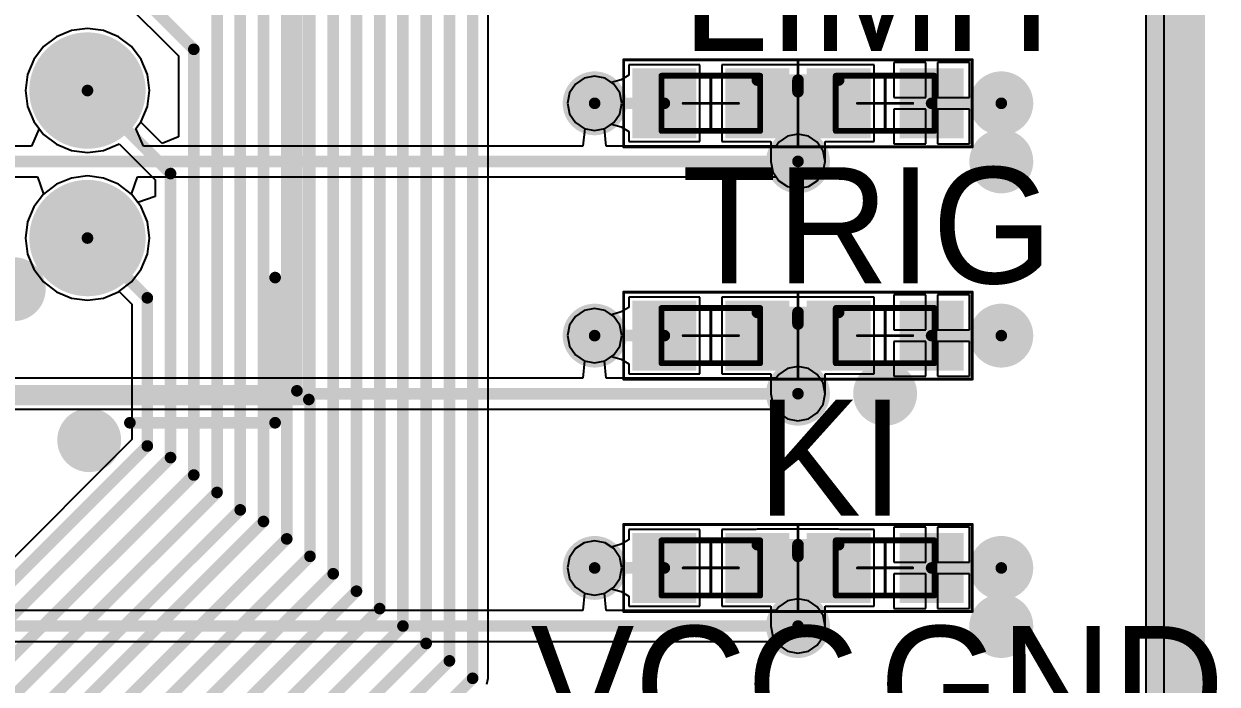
# Model space of a CAD drawing. Header units: millimetres. Extents: x 372 to 687, y 380 to 482.
# Drawn here: x 661.17 to 681.72, y 403 to 414.37 of the extents above; entities that cross this region are included whole.
import ezdxf

# ---------------------------------------------------------------- set-up
doc = ezdxf.new("R2010")
doc.units = ezdxf.units.MM
for name, color, linetype in [('BottomLayer', 5, 'Continuous'), ('BottomOverlay', 54, 'Continuous'), ('BottomSolder', 6, 'Continuous'), ('InternalPlane1', 76, 'Continuous'), ('InternalPlane2', 16, 'Continuous'), ('Mechanical1', 6, 'Continuous'), ('Mechanical13', 56, 'Continuous'), ('Mechanical15', 56, 'Continuous'), ('MultiLayer', 9, 'Continuous'), ('PadHoleLayer', 156, 'Continuous'), ('TopLayer', 1, 'Continuous'), ('TopOverlay', 2, 'Continuous'), ('TopPaste', 8, 'Continuous'), ('TopSolder', 216, 'Continuous'), ('ViaHoleLayer', 16, 'Continuous')]:
    doc.layers.add(name, color=color, linetype=linetype)

# ---------------------------------------------------------------- blocks, each defined once
blk = doc.blocks.new('RESC0603_1608__N_356')
at = {"layer": 'Mechanical13', "const_width": 0.1}
for points in [[(0.85, 0.475), (-0.85, 0.475)], [(-0.85, 0.475), (-0.85, -0.475)], [(0.85, 0.475), (0.85, -0.475)], [(0.85, -0.475), (-0.85, -0.475)]]:
    blk.add_lwpolyline(points, dxfattribs=at)
at = {"layer": 'Mechanical13', "const_width": 0.05}
for points in [[(-0.875, 0.475, 1), (-0.825, 0.475, 1)], [(-0.875, 0.475, 1), (-0.825, 0.475, 1)], [(0.825, 0.475, 1), (0.875, 0.475, 1)], [(0.825, 0.475, 1), (0.875, 0.475, 1)], [(-0.875, -0.475, 1), (-0.825, -0.475, 1)], [(-0.875, -0.475, 1), (-0.825, -0.475, 1)], [(0.825, -0.475, 1), (0.875, -0.475, 1)], [(0.825, -0.475, 1), (0.875, -0.475, 1)]]:
    blk.add_lwpolyline(points, format="xyb", close=True, dxfattribs=at)
at = {"layer": 'Mechanical15', "const_width": 0.05}
for points in [[(1.5, 0.75), (-1.5, 0.75)], [(-1.5, 0.75), (-1.5, -0.75)], [(1.5, 0.75), (1.5, -0.75)], [(0, 0.475), (0, -0.475)], [(0.475, 0), (-0.475, 0)], [(1.5, -0.75), (-1.5, -0.75)]]:
    blk.add_lwpolyline(points, dxfattribs=at)
at = {"layer": 'Mechanical15', "const_width": 0.025}
for points in [[(-1.512, 0.75, 1), (-1.488, 0.75, 1)], [(-1.512, 0.75, 1), (-1.488, 0.75, 1)], [(1.488, 0.75, 1), (1.513, 0.75, 1)], [(1.488, 0.75, 1), (1.513, 0.75, 1)], [(-0.012, 0.475, 1), (0.013, 0.475, 1)], [(-0.487, 0, 1), (-0.462, 0, 1)], [(0.463, 0, 1), (0.488, 0, 1)], [(-0.012, -0.475, 1), (0.013, -0.475, 1)], [(-1.512, -0.75, 1), (-1.488, -0.75, 1)], [(-1.512, -0.75, 1), (-1.488, -0.75, 1)], [(1.488, -0.75, 1), (1.513, -0.75, 1)], [(1.488, -0.75, 1), (1.513, -0.75, 1)]]:
    blk.add_lwpolyline(points, format="xyb", close=True, dxfattribs=at)
at = {"layer": 'TopLayer'}
for points in [[(-0.35, -0.5), (-0.35, 0.5), (-1.25, -0.5), (-1.25, 0.5)], [(1.25, -0.5), (1.25, 0.5), (0.35, -0.5), (0.35, 0.5)]]:
    blk.add_solid(points, dxfattribs=at)
at = {"layer": 'TopPaste'}
for points in [[(-0.35, -0.5), (-0.35, 0.5), (-1.25, -0.5), (-1.25, 0.5)], [(1.25, -0.5), (1.25, 0.5), (0.35, -0.5), (0.35, 0.5)]]:
    blk.add_solid(points, dxfattribs=at)
at = {"layer": 'TopSolder'}
for points in [[(-0.248, -0.602), (-0.248, 0.602), (-1.352, -0.602), (-1.352, 0.602)], [(1.352, -0.602), (1.352, 0.602), (0.248, -0.602), (0.248, 0.602)]]:
    blk.add_solid(points, dxfattribs=at)
blk = doc.blocks.new('RESC0603_1608__N_357')
at = {"layer": 'Mechanical13', "const_width": 0.1}
for points in [[(0.85, 0.475), (-0.85, 0.475)], [(-0.85, 0.475), (-0.85, -0.475)], [(0.85, 0.475), (0.85, -0.475)], [(0.85, -0.475), (-0.85, -0.475)]]:
    blk.add_lwpolyline(points, dxfattribs=at)
at = {"layer": 'Mechanical13', "const_width": 0.05}
for points in [[(-0.875, 0.475, 1), (-0.825, 0.475, 1)], [(-0.875, 0.475, 1), (-0.825, 0.475, 1)], [(0.825, 0.475, 1), (0.875, 0.475, 1)], [(0.825, 0.475, 1), (0.875, 0.475, 1)], [(-0.875, -0.475, 1), (-0.825, -0.475, 1)], [(-0.875, -0.475, 1), (-0.825, -0.475, 1)], [(0.825, -0.475, 1), (0.875, -0.475, 1)], [(0.825, -0.475, 1), (0.875, -0.475, 1)]]:
    blk.add_lwpolyline(points, format="xyb", close=True, dxfattribs=at)
at = {"layer": 'Mechanical15', "const_width": 0.05}
for points in [[(1.5, 0.75), (-1.5, 0.75)], [(-1.5, 0.75), (-1.5, -0.75)], [(1.5, 0.75), (1.5, -0.75)], [(0, 0.475), (0, -0.475)], [(0.475, 0), (-0.475, 0)], [(1.5, -0.75), (-1.5, -0.75)]]:
    blk.add_lwpolyline(points, dxfattribs=at)
at = {"layer": 'Mechanical15', "const_width": 0.025}
for points in [[(-1.512, 0.75, 1), (-1.488, 0.75, 1)], [(-1.512, 0.75, 1), (-1.488, 0.75, 1)], [(1.488, 0.75, 1), (1.513, 0.75, 1)], [(1.488, 0.75, 1), (1.513, 0.75, 1)], [(-0.012, 0.475, 1), (0.013, 0.475, 1)], [(-0.487, 0, 1), (-0.462, 0, 1)], [(0.463, 0, 1), (0.488, 0, 1)], [(-0.012, -0.475, 1), (0.013, -0.475, 1)], [(-1.512, -0.75, 1), (-1.488, -0.75, 1)], [(-1.512, -0.75, 1), (-1.488, -0.75, 1)], [(1.488, -0.75, 1), (1.513, -0.75, 1)], [(1.488, -0.75, 1), (1.513, -0.75, 1)]]:
    blk.add_lwpolyline(points, format="xyb", close=True, dxfattribs=at)
at = {"layer": 'TopLayer'}
for points in [[(-0.35, -0.5), (-0.35, 0.5), (-1.25, -0.5), (-1.25, 0.5)], [(1.25, -0.5), (1.25, 0.5), (0.35, -0.5), (0.35, 0.5)]]:
    blk.add_solid(points, dxfattribs=at)
at = {"layer": 'TopPaste'}
for points in [[(-0.35, -0.5), (-0.35, 0.5), (-1.25, -0.5), (-1.25, 0.5)], [(1.25, -0.5), (1.25, 0.5), (0.35, -0.5), (0.35, 0.5)]]:
    blk.add_solid(points, dxfattribs=at)
at = {"layer": 'TopSolder'}
for points in [[(-0.248, -0.602), (-0.248, 0.602), (-1.352, -0.602), (-1.352, 0.602)], [(1.352, -0.602), (1.352, 0.602), (0.248, -0.602), (0.248, 0.602)]]:
    blk.add_solid(points, dxfattribs=at)
blk = doc.blocks.new('RESC0603_1608__N_361')
at = {"layer": 'Mechanical13', "const_width": 0.1}
for points in [[(0.85, 0.475), (-0.85, 0.475)], [(-0.85, 0.475), (-0.85, -0.475)], [(0.85, 0.475), (0.85, -0.475)], [(0.85, -0.475), (-0.85, -0.475)]]:
    blk.add_lwpolyline(points, dxfattribs=at)
at = {"layer": 'Mechanical13', "const_width": 0.05}
for points in [[(-0.875, 0.475, 1), (-0.825, 0.475, 1)], [(-0.875, 0.475, 1), (-0.825, 0.475, 1)], [(0.825, 0.475, 1), (0.875, 0.475, 1)], [(0.825, 0.475, 1), (0.875, 0.475, 1)], [(-0.875, -0.475, 1), (-0.825, -0.475, 1)], [(-0.875, -0.475, 1), (-0.825, -0.475, 1)], [(0.825, -0.475, 1), (0.875, -0.475, 1)], [(0.825, -0.475, 1), (0.875, -0.475, 1)]]:
    blk.add_lwpolyline(points, format="xyb", close=True, dxfattribs=at)
at = {"layer": 'Mechanical15', "const_width": 0.05}
for points in [[(1.5, 0.75), (-1.5, 0.75)], [(-1.5, 0.75), (-1.5, -0.75)], [(1.5, 0.75), (1.5, -0.75)], [(0, 0.475), (0, -0.475)], [(0.475, 0), (-0.475, 0)], [(1.5, -0.75), (-1.5, -0.75)]]:
    blk.add_lwpolyline(points, dxfattribs=at)
at = {"layer": 'Mechanical15', "const_width": 0.025}
for points in [[(-1.512, 0.75, 1), (-1.488, 0.75, 1)], [(-1.512, 0.75, 1), (-1.488, 0.75, 1)], [(1.488, 0.75, 1), (1.513, 0.75, 1)], [(1.488, 0.75, 1), (1.513, 0.75, 1)], [(-0.012, 0.475, 1), (0.013, 0.475, 1)], [(-0.487, 0, 1), (-0.462, 0, 1)], [(0.463, 0, 1), (0.488, 0, 1)], [(-0.012, -0.475, 1), (0.013, -0.475, 1)], [(-1.512, -0.75, 1), (-1.488, -0.75, 1)], [(-1.512, -0.75, 1), (-1.488, -0.75, 1)], [(1.488, -0.75, 1), (1.513, -0.75, 1)], [(1.488, -0.75, 1), (1.513, -0.75, 1)]]:
    blk.add_lwpolyline(points, format="xyb", close=True, dxfattribs=at)
at = {"layer": 'TopLayer'}
for points in [[(-0.35, -0.5), (-0.35, 0.5), (-1.25, -0.5), (-1.25, 0.5)], [(1.25, -0.5), (1.25, 0.5), (0.35, -0.5), (0.35, 0.5)]]:
    blk.add_solid(points, dxfattribs=at)
at = {"layer": 'TopPaste'}
for points in [[(-0.35, -0.5), (-0.35, 0.5), (-1.25, -0.5), (-1.25, 0.5)], [(1.25, -0.5), (1.25, 0.5), (0.35, -0.5), (0.35, 0.5)]]:
    blk.add_solid(points, dxfattribs=at)
at = {"layer": 'TopSolder'}
for points in [[(-0.248, -0.602), (-0.248, 0.602), (-1.352, -0.602), (-1.352, 0.602)], [(1.352, -0.602), (1.352, 0.602), (0.248, -0.602), (0.248, 0.602)]]:
    blk.add_solid(points, dxfattribs=at)
blk = doc.blocks.new('RESC0603_1608__N_362')
at = {"layer": 'Mechanical13', "const_width": 0.1}
for points in [[(0.85, 0.475), (-0.85, 0.475)], [(-0.85, 0.475), (-0.85, -0.475)], [(0.85, 0.475), (0.85, -0.475)], [(0.85, -0.475), (-0.85, -0.475)]]:
    blk.add_lwpolyline(points, dxfattribs=at)
at = {"layer": 'Mechanical13', "const_width": 0.05}
for points in [[(-0.875, 0.475, 1), (-0.825, 0.475, 1)], [(-0.875, 0.475, 1), (-0.825, 0.475, 1)], [(0.825, 0.475, 1), (0.875, 0.475, 1)], [(0.825, 0.475, 1), (0.875, 0.475, 1)], [(-0.875, -0.475, 1), (-0.825, -0.475, 1)], [(-0.875, -0.475, 1), (-0.825, -0.475, 1)], [(0.825, -0.475, 1), (0.875, -0.475, 1)], [(0.825, -0.475, 1), (0.875, -0.475, 1)]]:
    blk.add_lwpolyline(points, format="xyb", close=True, dxfattribs=at)
at = {"layer": 'Mechanical15', "const_width": 0.05}
for points in [[(1.5, 0.75), (-1.5, 0.75)], [(-1.5, 0.75), (-1.5, -0.75)], [(1.5, 0.75), (1.5, -0.75)], [(0, 0.475), (0, -0.475)], [(0.475, 0), (-0.475, 0)], [(1.5, -0.75), (-1.5, -0.75)]]:
    blk.add_lwpolyline(points, dxfattribs=at)
at = {"layer": 'Mechanical15', "const_width": 0.025}
for points in [[(-1.512, 0.75, 1), (-1.488, 0.75, 1)], [(-1.512, 0.75, 1), (-1.488, 0.75, 1)], [(1.488, 0.75, 1), (1.513, 0.75, 1)], [(1.488, 0.75, 1), (1.513, 0.75, 1)], [(-0.012, 0.475, 1), (0.013, 0.475, 1)], [(-0.487, 0, 1), (-0.462, 0, 1)], [(0.463, 0, 1), (0.488, 0, 1)], [(-0.012, -0.475, 1), (0.013, -0.475, 1)], [(-1.512, -0.75, 1), (-1.488, -0.75, 1)], [(-1.512, -0.75, 1), (-1.488, -0.75, 1)], [(1.488, -0.75, 1), (1.513, -0.75, 1)], [(1.488, -0.75, 1), (1.513, -0.75, 1)]]:
    blk.add_lwpolyline(points, format="xyb", close=True, dxfattribs=at)
at = {"layer": 'TopLayer'}
for points in [[(-0.35, -0.5), (-0.35, 0.5), (-1.25, -0.5), (-1.25, 0.5)], [(1.25, -0.5), (1.25, 0.5), (0.35, -0.5), (0.35, 0.5)]]:
    blk.add_solid(points, dxfattribs=at)
at = {"layer": 'TopPaste'}
for points in [[(-0.35, -0.5), (-0.35, 0.5), (-1.25, -0.5), (-1.25, 0.5)], [(1.25, -0.5), (1.25, 0.5), (0.35, -0.5), (0.35, 0.5)]]:
    blk.add_solid(points, dxfattribs=at)
at = {"layer": 'TopSolder'}
for points in [[(-0.248, -0.602), (-0.248, 0.602), (-1.352, -0.602), (-1.352, 0.602)], [(1.352, -0.602), (1.352, 0.602), (0.248, -0.602), (0.248, 0.602)]]:
    blk.add_solid(points, dxfattribs=at)
blk = doc.blocks.new('RESC0603_1608__N_366')
at = {"layer": 'Mechanical13', "const_width": 0.1}
for points in [[(0.85, 0.475), (-0.85, 0.475)], [(-0.85, 0.475), (-0.85, -0.475)], [(0.85, 0.475), (0.85, -0.475)], [(0.85, -0.475), (-0.85, -0.475)]]:
    blk.add_lwpolyline(points, dxfattribs=at)
at = {"layer": 'Mechanical13', "const_width": 0.05}
for points in [[(-0.875, 0.475, 1), (-0.825, 0.475, 1)], [(-0.875, 0.475, 1), (-0.825, 0.475, 1)], [(0.825, 0.475, 1), (0.875, 0.475, 1)], [(0.825, 0.475, 1), (0.875, 0.475, 1)], [(-0.875, -0.475, 1), (-0.825, -0.475, 1)], [(-0.875, -0.475, 1), (-0.825, -0.475, 1)], [(0.825, -0.475, 1), (0.875, -0.475, 1)], [(0.825, -0.475, 1), (0.875, -0.475, 1)]]:
    blk.add_lwpolyline(points, format="xyb", close=True, dxfattribs=at)
at = {"layer": 'Mechanical15', "const_width": 0.05}
for points in [[(1.5, 0.75), (-1.5, 0.75)], [(-1.5, 0.75), (-1.5, -0.75)], [(1.5, 0.75), (1.5, -0.75)], [(0, 0.475), (0, -0.475)], [(0.475, 0), (-0.475, 0)], [(1.5, -0.75), (-1.5, -0.75)]]:
    blk.add_lwpolyline(points, dxfattribs=at)
at = {"layer": 'Mechanical15', "const_width": 0.025}
for points in [[(-1.512, 0.75, 1), (-1.488, 0.75, 1)], [(-1.512, 0.75, 1), (-1.488, 0.75, 1)], [(1.488, 0.75, 1), (1.513, 0.75, 1)], [(1.488, 0.75, 1), (1.513, 0.75, 1)], [(-0.012, 0.475, 1), (0.013, 0.475, 1)], [(-0.487, 0, 1), (-0.462, 0, 1)], [(0.463, 0, 1), (0.488, 0, 1)], [(-0.012, -0.475, 1), (0.013, -0.475, 1)], [(-1.512, -0.75, 1), (-1.488, -0.75, 1)], [(-1.512, -0.75, 1), (-1.488, -0.75, 1)], [(1.488, -0.75, 1), (1.513, -0.75, 1)], [(1.488, -0.75, 1), (1.513, -0.75, 1)]]:
    blk.add_lwpolyline(points, format="xyb", close=True, dxfattribs=at)
at = {"layer": 'TopLayer'}
for points in [[(-0.35, -0.5), (-0.35, 0.5), (-1.25, -0.5), (-1.25, 0.5)], [(1.25, -0.5), (1.25, 0.5), (0.35, -0.5), (0.35, 0.5)]]:
    blk.add_solid(points, dxfattribs=at)
at = {"layer": 'TopPaste'}
for points in [[(-0.35, -0.5), (-0.35, 0.5), (-1.25, -0.5), (-1.25, 0.5)], [(1.25, -0.5), (1.25, 0.5), (0.35, -0.5), (0.35, 0.5)]]:
    blk.add_solid(points, dxfattribs=at)
at = {"layer": 'TopSolder'}
for points in [[(-0.248, -0.602), (-0.248, 0.602), (-1.352, -0.602), (-1.352, 0.602)], [(1.352, -0.602), (1.352, 0.602), (0.248, -0.602), (0.248, 0.602)]]:
    blk.add_solid(points, dxfattribs=at)
blk = doc.blocks.new('RESC0603_1608__N_367')
at = {"layer": 'Mechanical13', "const_width": 0.1}
for points in [[(0.85, 0.475), (-0.85, 0.475)], [(-0.85, 0.475), (-0.85, -0.475)], [(0.85, 0.475), (0.85, -0.475)], [(0.85, -0.475), (-0.85, -0.475)]]:
    blk.add_lwpolyline(points, dxfattribs=at)
at = {"layer": 'Mechanical13', "const_width": 0.05}
for points in [[(-0.875, 0.475, 1), (-0.825, 0.475, 1)], [(-0.875, 0.475, 1), (-0.825, 0.475, 1)], [(0.825, 0.475, 1), (0.875, 0.475, 1)], [(0.825, 0.475, 1), (0.875, 0.475, 1)], [(-0.875, -0.475, 1), (-0.825, -0.475, 1)], [(-0.875, -0.475, 1), (-0.825, -0.475, 1)], [(0.825, -0.475, 1), (0.875, -0.475, 1)], [(0.825, -0.475, 1), (0.875, -0.475, 1)]]:
    blk.add_lwpolyline(points, format="xyb", close=True, dxfattribs=at)
at = {"layer": 'Mechanical15', "const_width": 0.05}
for points in [[(1.5, 0.75), (-1.5, 0.75)], [(-1.5, 0.75), (-1.5, -0.75)], [(1.5, 0.75), (1.5, -0.75)], [(0, 0.475), (0, -0.475)], [(0.475, 0), (-0.475, 0)], [(1.5, -0.75), (-1.5, -0.75)]]:
    blk.add_lwpolyline(points, dxfattribs=at)
at = {"layer": 'Mechanical15', "const_width": 0.025}
for points in [[(-1.512, 0.75, 1), (-1.488, 0.75, 1)], [(-1.512, 0.75, 1), (-1.488, 0.75, 1)], [(1.488, 0.75, 1), (1.513, 0.75, 1)], [(1.488, 0.75, 1), (1.513, 0.75, 1)], [(-0.012, 0.475, 1), (0.013, 0.475, 1)], [(-0.487, 0, 1), (-0.462, 0, 1)], [(0.463, 0, 1), (0.488, 0, 1)], [(-0.012, -0.475, 1), (0.013, -0.475, 1)], [(-1.512, -0.75, 1), (-1.488, -0.75, 1)], [(-1.512, -0.75, 1), (-1.488, -0.75, 1)], [(1.488, -0.75, 1), (1.513, -0.75, 1)], [(1.488, -0.75, 1), (1.513, -0.75, 1)]]:
    blk.add_lwpolyline(points, format="xyb", close=True, dxfattribs=at)
at = {"layer": 'TopLayer'}
for points in [[(-0.35, -0.5), (-0.35, 0.5), (-1.25, -0.5), (-1.25, 0.5)], [(1.25, -0.5), (1.25, 0.5), (0.35, -0.5), (0.35, 0.5)]]:
    blk.add_solid(points, dxfattribs=at)
at = {"layer": 'TopPaste'}
for points in [[(-0.35, -0.5), (-0.35, 0.5), (-1.25, -0.5), (-1.25, 0.5)], [(1.25, -0.5), (1.25, 0.5), (0.35, -0.5), (0.35, 0.5)]]:
    blk.add_solid(points, dxfattribs=at)
at = {"layer": 'TopSolder'}
for points in [[(-0.248, -0.602), (-0.248, 0.602), (-1.352, -0.602), (-1.352, 0.602)], [(1.352, -0.602), (1.352, 0.602), (0.248, -0.602), (0.248, 0.602)]]:
    blk.add_solid(points, dxfattribs=at)
blk = doc.blocks.new('HDRV34W64P254_2X17_5070X900X900B_446')
at = {"layer": 'BottomLayer', "const_width": 0.9}
for points in [[(0.82, -17.78, 1), (1.72, -17.78, 1)], [(0.82, -20.32, 1), (1.72, -20.32, 1)]]:
    blk.add_lwpolyline(points, format="xyb", close=True, dxfattribs=at)
at = {"layer": 'BottomOverlay', "const_width": 0.2}
for points in [[(4.5, -23.5), (4.5, -21)], [(2, -23.5), (4.5, -23.5)]]:
    blk.add_lwpolyline(points, dxfattribs=at)
at = {"layer": 'BottomOverlay', "const_width": 0.1}
for points in [[(4.45, -21, 1), (4.55, -21, 1)], [(1.95, -23.5, 1), (2.05, -23.5, 1)], [(4.45, -23.5, 1), (4.55, -23.5, 1)], [(4.45, -23.5, 1), (4.55, -23.5, 1)]]:
    blk.add_lwpolyline(points, format="xyb", close=True, dxfattribs=at)
at = {"layer": 'BottomSolder', "const_width": 1.002}
for points in [[(0.769, -17.78, 1), (1.771, -17.78, 1)], [(0.769, -20.32, 1), (1.771, -20.32, 1)]]:
    blk.add_lwpolyline(points, format="xyb", close=True, dxfattribs=at)
at = {"layer": 'InternalPlane1', "const_width": 0.85}
for points in [[(0.845, -17.78, 1), (1.695, -17.78, 1)], [(0.845, -20.32, 1), (1.695, -20.32, 1)]]:
    blk.add_lwpolyline(points, format="xyb", close=True, dxfattribs=at)
at = {"layer": 'InternalPlane2', "const_width": 0.85}
for points in [[(0.845, -17.78, 1), (1.695, -17.78, 1)], [(0.845, -20.32, 1), (1.695, -20.32, 1)]]:
    blk.add_lwpolyline(points, format="xyb", close=True, dxfattribs=at)
at = {"layer": 'Mechanical13', "const_width": 0.2}
for points in [[(4.875, -22.95), (4.875, 22.95)], [(-4.875, -22.95), (4.875, -22.95)]]:
    blk.add_lwpolyline(points, dxfattribs=at)
at = {"layer": 'Mechanical13', "const_width": 0.1}
blk.add_lwpolyline([(4.825, -22.95, 1), (4.925, -22.95, 1)], format="xyb", close=True, dxfattribs=at)
blk.add_lwpolyline([(4.825, -22.95, 1), (4.925, -22.95, 1)], format="xyb", close=True, dxfattribs=at)
at = {"layer": 'Mechanical15', "const_width": 0.2}
for points in [[(5.08, -23.1), (5.08, 23.1)], [(-5.08, -23.1), (5.08, -23.1)]]:
    blk.add_lwpolyline(points, dxfattribs=at)
at = {"layer": 'Mechanical15', "const_width": 0.1}
blk.add_lwpolyline([(5.03, -23.1, 1), (5.13, -23.1, 1)], format="xyb", close=True, dxfattribs=at)
blk.add_lwpolyline([(5.03, -23.1, 1), (5.13, -23.1, 1)], format="xyb", close=True, dxfattribs=at)
at = {"layer": 'MultiLayer', "const_width": 0.9}
for points in [[(0.82, -17.78, 1), (1.72, -17.78, 1)], [(0.82, -20.32, 1), (1.72, -20.32, 1)]]:
    blk.add_lwpolyline(points, format="xyb", close=True, dxfattribs=at)
at = {"layer": 'PadHoleLayer', "const_width": 0.45}
for points in [[(1.045, -17.78, 1), (1.495, -17.78, 1)], [(1.045, -20.32, 1), (1.495, -20.32, 1)]]:
    blk.add_lwpolyline(points, format="xyb", close=True, dxfattribs=at)
at = {"layer": 'TopLayer', "const_width": 0.9}
for points in [[(0.82, -17.78, 1), (1.72, -17.78, 1)], [(0.82, -20.32, 1), (1.72, -20.32, 1)]]:
    blk.add_lwpolyline(points, format="xyb", close=True, dxfattribs=at)
at = {"layer": 'TopSolder', "const_width": 1.002}
for points in [[(0.769, -17.78, 1), (1.771, -17.78, 1)], [(0.769, -20.32, 1), (1.771, -20.32, 1)]]:
    blk.add_lwpolyline(points, format="xyb", close=True, dxfattribs=at)

msp = doc.modelspace()

# ---------------------------------------------------------------- linework, layer by layer
at = {"layer": 'BottomLayer'}
for p, q in [((680.8, 480.8), (680.8, 381.2)), ((661.735, 414.146), (661.514, 413.976)), ((661.993, 414.253), (661.735, 414.146)), ((662.27, 414.289), (661.993, 414.253)), ((662.547, 414.253), (662.27, 414.289)), ((662.805, 414.146), (662.547, 414.253)), ((663.026, 413.976), (662.805, 414.146)), ((661.514, 413.976), (661.344, 413.755)), ((663.196, 413.755), (663.026, 413.976)), ((661.344, 413.755), (661.237, 413.497)), ((663.303, 413.497), (663.196, 413.755)), ((661.237, 413.497), (661.201, 413.22)), ((663.339, 413.22), (663.303, 413.497)), ((670.668, 413.332), (670.567, 413.179)), ((670.821, 413.433), (670.668, 413.332)), ((671, 413.469), (670.821, 413.433)), ((671.179, 413.433), (671, 413.469)), ((671.332, 413.332), (671.179, 413.433)), ((671.433, 413.179), (671.332, 413.332)), ((661.201, 413.22), (661.237, 412.943)), ((663.303, 412.943), (663.339, 413.22)), ((670.567, 413.179), (670.531, 413)), ((671.469, 413), (671.433, 413.179)), ((661.237, 412.943), (661.344, 412.685)), ((663.196, 412.685), (663.303, 412.943)), ((670.531, 413), (670.567, 412.821)), ((671.433, 412.821), (671.469, 413)), ((661.344, 412.685), (661.436, 412.565)), ((663.104, 412.565), (663.196, 412.685)), ((670.567, 412.821), (670.668, 412.668)), ((670.668, 412.668), (670.821, 412.567)), ((671.179, 412.567), (671.332, 412.668)), ((671.332, 412.668), (671.433, 412.821)), ((661.436, 412.565), (661.304, 412.265)), ((663.236, 412.265), (663.104, 412.565)), ((670.829, 412.565), (670.799, 412.265)), ((670.821, 412.567), (670.829, 412.565)), ((671.171, 412.565), (671.179, 412.567)), ((671.201, 412.265), (671.171, 412.565)), ((674.5, 412.469), (674.321, 412.433)), ((674.679, 412.433), (674.5, 412.469)), ((661.304, 412.265), (660.696, 412.265)), ((670.799, 412.265), (663.236, 412.265)), ((674.124, 412.265), (671.201, 412.265)), ((674.168, 412.332), (674.124, 412.265)), ((674.321, 412.433), (674.168, 412.332)), ((674.832, 412.332), (674.679, 412.433)), ((674.933, 412.179), (674.832, 412.332)), ((674.969, 412), (674.933, 412.179)), ((674.933, 411.821), (674.969, 412)), ((660.589, 411.735), (661.411, 411.735)), ((661.411, 411.735), (661.514, 411.436)), ((663.026, 411.436), (663.129, 411.735)), ((663.129, 411.735), (674.124, 411.735)), ((674.124, 411.735), (674.168, 411.668)), ((674.168, 411.668), (674.321, 411.567)), ((674.679, 411.567), (674.832, 411.668)), ((674.832, 411.668), (674.933, 411.821)), ((661.514, 411.436), (661.344, 411.215)), ((663.196, 411.215), (663.026, 411.436)), ((674.321, 411.567), (674.5, 411.531)), ((674.5, 411.531), (674.679, 411.567)), ((661.344, 411.215), (661.237, 410.957)), ((663.303, 410.957), (663.196, 411.215)), ((661.237, 410.957), (661.201, 410.68)), ((663.339, 410.68), (663.303, 410.957)), ((661.201, 410.68), (661.237, 410.403)), ((663.303, 410.403), (663.339, 410.68)), ((661.237, 410.403), (661.344, 410.145)), ((663.196, 410.145), (663.303, 410.403)), ((661.344, 410.145), (661.514, 409.924)), ((663.026, 409.924), (663.196, 410.145)), ((661.514, 409.924), (661.735, 409.754)), ((662.805, 409.754), (663.026, 409.924)), ((661.735, 409.754), (661.993, 409.647)), ((661.993, 409.647), (662.27, 409.611)), ((662.27, 409.611), (662.547, 409.647)), ((662.547, 409.647), (662.805, 409.754)), ((670.821, 409.433), (670.668, 409.332)), ((671, 409.469), (670.821, 409.433)), ((671.179, 409.433), (671, 409.469)), ((671.332, 409.332), (671.179, 409.433)), ((670.567, 409.179), (670.531, 409)), ((670.668, 409.332), (670.567, 409.179)), ((671.433, 409.179), (671.332, 409.332)), ((671.469, 409), (671.433, 409.179)), ((670.531, 409), (670.567, 408.82)), ((671.433, 408.82), (671.469, 409)), ((670.567, 408.82), (670.668, 408.668)), ((671.332, 408.668), (671.433, 408.82)), ((670.668, 408.668), (670.821, 408.567)), ((670.828, 408.565), (670.799, 408.265)), ((670.821, 408.567), (670.828, 408.565)), ((671.172, 408.565), (671.179, 408.567)), ((671.201, 408.265), (671.172, 408.565)), ((671.179, 408.567), (671.332, 408.668)), ((674.321, 408.433), (674.168, 408.332)), ((674.5, 408.469), (674.321, 408.433)), ((674.679, 408.433), (674.5, 408.469)), ((674.832, 408.332), (674.679, 408.433)), ((670.799, 408.265), (658.866, 408.265)), ((674.124, 408.265), (671.201, 408.265)), ((674.168, 408.332), (674.124, 408.265)), ((674.933, 408.179), (674.832, 408.332)), ((674.969, 408), (674.933, 408.179)), ((674.933, 407.821), (674.969, 408)), ((658.756, 407.735), (674.124, 407.735)), ((674.124, 407.735), (674.168, 407.668)), ((674.832, 407.668), (674.933, 407.821)), ((674.168, 407.668), (674.321, 407.567)), ((674.321, 407.567), (674.5, 407.531)), ((674.5, 407.531), (674.679, 407.567)), ((674.679, 407.567), (674.832, 407.668)), ((671, 405.469), (670.821, 405.433)), ((671.179, 405.433), (671, 405.469)), ((670.668, 405.332), (670.567, 405.179)), ((670.821, 405.433), (670.668, 405.332)), ((671.332, 405.332), (671.179, 405.433)), ((671.433, 405.179), (671.332, 405.332)), ((670.567, 405.179), (670.531, 405)), ((671.469, 405), (671.433, 405.179)), ((670.531, 405), (670.567, 404.82)), ((671.433, 404.82), (671.469, 405)), ((670.567, 404.82), (670.668, 404.668)), ((670.668, 404.668), (670.821, 404.567)), ((671.179, 404.567), (671.332, 404.668)), ((671.332, 404.668), (671.433, 404.82)), ((670.828, 404.565), (670.799, 404.265)), ((670.821, 404.567), (670.828, 404.565)), ((671.172, 404.565), (671.179, 404.567)), ((671.201, 404.265), (671.172, 404.565)), ((674.5, 404.469), (674.321, 404.433)), ((674.679, 404.433), (674.5, 404.469)), ((670.799, 404.265), (659.866, 404.265)), ((674.124, 404.265), (671.201, 404.265)), ((674.168, 404.332), (674.124, 404.265)), ((674.321, 404.433), (674.168, 404.332)), ((674.832, 404.332), (674.679, 404.433)), ((674.933, 404.179), (674.832, 404.332)), ((674.969, 404), (674.933, 404.179)), ((674.832, 403.668), (674.933, 403.821)), ((674.933, 403.821), (674.969, 404)), ((659.756, 403.735), (674.124, 403.735)), ((674.124, 403.735), (674.168, 403.668)), ((674.168, 403.668), (674.321, 403.567)), ((674.679, 403.567), (674.832, 403.668)), ((674.321, 403.567), (674.5, 403.531)), ((674.5, 403.531), (674.679, 403.567))]:
    msp.add_line(p, q, dxfattribs=at)
for points, const_width in [([(670.85, 413, 1), (671.15, 413, 1)], 0.3), ([(677.85, 413, 1), (678.15, 413, 1)], 0.3), ([(674.35, 412, 1), (674.65, 412, 1)], 0.3), ([(677.85, 412, 1), (678.15, 412, 1)], 0.3), ([(674.45, 412, 1), (674.55, 412, 1)], 0.1), ([(660.85, 409.8, 1), (661.15, 409.8, 1)], 0.3), ([(670.85, 409, 1), (671.15, 409, 1)], 0.3), ([(677.85, 409, 1), (678.15, 409, 1)], 0.3), ([(674.35, 408, 1), (674.65, 408, 1)], 0.3), ([(675.85, 408, 1), (676.15, 408, 1)], 0.3), ([(674.45, 408, 1), (674.55, 408, 1)], 0.1), ([(662.15, 407.2, 1), (662.45, 407.2, 1)], 0.3), ([(670.85, 405, 1), (671.15, 405, 1)], 0.3), ([(677.85, 405, 1), (678.15, 405, 1)], 0.3), ([(674.35, 404, 1), (674.65, 404, 1)], 0.3), ([(677.85, 404, 1), (678.15, 404, 1)], 0.3), ([(674.45, 404, 1), (674.55, 404, 1)], 0.1)]:
    msp.add_lwpolyline(points, format="xyb", close=True, dxfattribs=dict(at, const_width=const_width))
at = {"layer": 'BottomLayer', "const_width": 0.2}
for points in [[(657.2, 412), (674.5, 412)], [(658.756, 408), (674.5, 408)], [(659.756, 404), (674.5, 404)]]:
    msp.add_lwpolyline(points, dxfattribs=at)
at = {"layer": 'InternalPlane1'}
msp.add_line((680.49, 480.49), (680.49, 381.51), dxfattribs=at)
at = {"layer": 'InternalPlane1', "const_width": 1.016}
msp.add_lwpolyline([(681, 381), (681, 481)], dxfattribs=at)
at = {"layer": 'InternalPlane1', "const_width": 0.55}
for points in [[(670.725, 413, 1), (671.275, 413, 1)], [(677.725, 413, 1), (678.275, 413, 1)], [(674.225, 412, 1), (674.775, 412, 1)], [(677.725, 412, 1), (678.275, 412, 1)], [(660.725, 409.8, 1), (661.275, 409.8, 1)], [(670.725, 409, 1), (671.275, 409, 1)], [(677.725, 409, 1), (678.275, 409, 1)], [(674.225, 408, 1), (674.775, 408, 1)], [(675.725, 408, 1), (676.275, 408, 1)], [(662.025, 407.2, 1), (662.575, 407.2, 1)], [(670.725, 405, 1), (671.275, 405, 1)], [(677.725, 405, 1), (678.275, 405, 1)], [(674.225, 404, 1), (674.775, 404, 1)], [(677.725, 404, 1), (678.275, 404, 1)]]:
    msp.add_lwpolyline(points, format="xyb", close=True, dxfattribs=at)
at = {"layer": 'InternalPlane2'}
msp.add_line((680.49, 480.49), (680.49, 381.51), dxfattribs=at)
at = {"layer": 'InternalPlane2', "const_width": 1.016}
msp.add_lwpolyline([(681, 381), (681, 481)], dxfattribs=at)
at = {"layer": 'InternalPlane2', "const_width": 0.55}
for points in [[(677.725, 413, 1), (678.275, 413, 1)], [(674.225, 412, 1), (674.775, 412, 1)], [(677.725, 412, 1), (678.275, 412, 1)], [(660.725, 409.8, 1), (661.275, 409.8, 1)], [(677.725, 409, 1), (678.275, 409, 1)], [(674.225, 408, 1), (674.775, 408, 1)], [(675.725, 408, 1), (676.275, 408, 1)], [(662.025, 407.2, 1), (662.575, 407.2, 1)], [(677.725, 405, 1), (678.275, 405, 1)], [(674.225, 404, 1), (674.775, 404, 1)], [(677.725, 404, 1), (678.275, 404, 1)]]:
    msp.add_lwpolyline(points, format="xyb", close=True, dxfattribs=at)
at = {"layer": 'Mechanical1', "const_width": 0.2}
msp.add_lwpolyline([(681, 381), (681, 481)], dxfattribs=at)
at = {"layer": 'MultiLayer', "const_width": 0.3}
for points in [[(670.85, 413, 1), (671.15, 413, 1)], [(677.85, 413, 1), (678.15, 413, 1)], [(674.35, 412, 1), (674.65, 412, 1)], [(677.85, 412, 1), (678.15, 412, 1)], [(660.85, 409.8, 1), (661.15, 409.8, 1)], [(670.85, 409, 1), (671.15, 409, 1)], [(677.85, 409, 1), (678.15, 409, 1)], [(674.35, 408, 1), (674.65, 408, 1)], [(675.85, 408, 1), (676.15, 408, 1)], [(662.15, 407.2, 1), (662.45, 407.2, 1)], [(670.85, 405, 1), (671.15, 405, 1)], [(677.85, 405, 1), (678.15, 405, 1)], [(674.35, 404, 1), (674.65, 404, 1)], [(677.85, 404, 1), (678.15, 404, 1)]]:
    msp.add_lwpolyline(points, format="xyb", close=True, dxfattribs=at)
at = {"layer": 'TopLayer'}
for p, q in [((680.8, 480.8), (680.8, 381.2)), ((669.165, 403.1), (669.165, 439.61)), ((662.814, 414.841), (663.835, 413.82)), ((661.735, 414.146), (661.514, 413.976)), ((661.993, 414.253), (661.735, 414.146)), ((662.27, 414.289), (661.993, 414.253)), ((662.547, 414.253), (662.27, 414.289)), ((662.805, 414.146), (662.547, 414.253)), ((663.026, 413.976), (662.805, 414.146)), ((661.514, 413.976), (661.344, 413.755)), ((663.196, 413.755), (663.026, 413.976)), ((661.344, 413.755), (661.237, 413.497)), ((663.303, 413.497), (663.196, 413.755)), ((663.835, 413.82), (663.835, 412.422)), ((676.7, 413.7), (676.15, 413.7)), ((676.15, 413.7), (676.15, 413.1)), ((676.7, 413.1), (676.7, 413.7)), ((677.45, 413.7), (676.9, 413.7)), ((676.9, 413.7), (676.9, 413.1)), ((677.45, 413.1), (677.45, 413.7)), ((661.237, 413.497), (661.201, 413.22)), ((663.339, 413.22), (663.303, 413.497)), ((671.59, 413.485), (671.458, 413.407)), ((672.81, 413.66), (671.59, 413.66)), ((671.59, 413.66), (671.59, 413.485)), ((672.81, 412.34), (672.81, 413.66)), ((673.774, 413.66), (673.19, 413.66)), ((673.19, 413.66), (673.19, 412.34)), ((673.8, 413.665), (673.774, 413.66)), ((674.48, 413.665), (673.8, 413.665)), ((674.5, 413.669), (674.48, 413.665)), ((674.52, 413.665), (674.5, 413.669)), ((675.2, 413.665), (674.52, 413.665)), ((675.226, 413.66), (675.2, 413.665)), ((675.81, 413.66), (675.226, 413.66)), ((675.81, 412.34), (675.81, 413.66)), ((670.668, 413.332), (670.567, 413.179)), ((670.821, 413.433), (670.668, 413.332)), ((671, 413.469), (670.821, 413.433)), ((671.179, 413.433), (671, 413.469)), ((671.29, 413.359), (671.179, 413.433)), ((671.458, 413.407), (671.29, 413.359)), ((661.201, 413.22), (661.237, 412.943)), ((663.303, 412.943), (663.339, 413.22)), ((670.567, 413.179), (670.531, 413)), ((676.15, 413.1), (676.7, 413.1)), ((676.9, 413.1), (677.45, 413.1)), ((661.237, 412.943), (661.344, 412.685)), ((663.196, 412.685), (663.303, 412.943)), ((670.531, 413), (670.567, 412.821)), ((676.7, 412.9), (676.15, 412.9)), ((676.15, 412.9), (676.15, 412.3)), ((676.7, 412.3), (676.7, 412.9)), ((677.45, 412.9), (676.9, 412.9)), ((676.9, 412.9), (676.9, 412.3)), ((677.45, 412.3), (677.45, 412.9)), ((661.344, 412.685), (661.514, 412.464)), ((663.189, 412.676), (663.196, 412.685)), ((663.558, 412.307), (663.189, 412.676)), ((670.567, 412.821), (670.668, 412.668)), ((670.668, 412.668), (670.821, 412.567)), ((661.514, 412.464), (661.735, 412.294)), ((670.821, 412.567), (671, 412.531)), ((671, 412.531), (671.179, 412.567)), ((671.179, 412.567), (671.29, 412.641)), ((671.29, 412.641), (671.458, 412.593)), ((671.458, 412.593), (671.59, 412.515)), ((671.59, 412.515), (671.59, 412.34)), ((661.735, 412.294), (661.993, 412.187)), ((662.547, 412.187), (662.805, 412.294)), ((662.805, 412.294), (662.814, 412.301)), ((662.814, 412.301), (663.435, 411.68)), ((663.835, 412.422), (663.558, 412.307)), ((671.59, 412.34), (672.81, 412.34)), ((673.19, 412.34), (674.031, 412.34)), ((674.031, 412.34), (674.031, 412)), ((674.969, 412), (674.969, 412.34)), ((674.969, 412.34), (675.81, 412.34)), ((676.15, 412.3), (676.7, 412.3)), ((676.9, 412.3), (677.45, 412.3)), ((661.993, 412.187), (662.27, 412.151)), ((662.27, 412.151), (662.547, 412.187)), ((674.031, 412), (674.067, 411.821)), ((674.933, 411.821), (674.969, 412)), ((661.993, 411.713), (661.735, 411.606)), ((662.27, 411.749), (661.993, 411.713)), ((662.547, 411.713), (662.27, 411.749)), ((662.805, 411.606), (662.547, 411.713)), ((663.435, 411.68), (663.435, 411.394)), ((674.067, 411.821), (674.168, 411.668)), ((674.168, 411.668), (674.321, 411.567)), ((674.679, 411.567), (674.832, 411.668)), ((674.832, 411.668), (674.933, 411.821)), ((661.514, 411.436), (661.344, 411.215)), ((661.735, 411.606), (661.514, 411.436)), ((663.026, 411.436), (662.805, 411.606)), ((663.135, 411.294), (663.026, 411.436)), ((674.321, 411.567), (674.5, 411.531)), ((674.5, 411.531), (674.679, 411.567)), ((661.344, 411.215), (661.237, 410.957)), ((663.435, 411.394), (663.135, 411.294)), ((661.237, 410.957), (661.201, 410.68)), ((661.201, 410.68), (661.237, 410.403)), ((661.237, 410.403), (661.344, 410.145)), ((661.344, 410.145), (661.514, 409.924)), ((661.514, 409.924), (661.735, 409.754)), ((661.735, 409.754), (661.993, 409.647)), ((661.993, 409.647), (662.27, 409.611)), ((662.27, 409.611), (662.547, 409.647)), ((662.547, 409.647), (662.805, 409.754)), ((662.805, 409.754), (662.814, 409.761)), ((662.814, 409.761), (663.035, 409.54)), ((672.81, 409.66), (671.59, 409.66)), ((671.59, 409.66), (671.59, 409.485)), ((672.81, 408.34), (672.81, 409.66)), ((673.774, 409.66), (673.19, 409.66)), ((673.19, 409.66), (673.19, 408.34)), ((673.8, 409.665), (673.774, 409.66)), ((674.48, 409.665), (673.8, 409.665)), ((674.5, 409.669), (674.48, 409.665)), ((674.52, 409.665), (674.5, 409.669)), ((675.2, 409.665), (674.52, 409.665)), ((675.226, 409.66), (675.2, 409.665)), ((675.81, 409.66), (675.226, 409.66)), ((675.81, 408.34), (675.81, 409.66)), ((676.7, 409.7), (676.15, 409.7)), ((676.15, 409.7), (676.15, 409.1)), ((676.7, 409.1), (676.7, 409.7)), ((677.45, 409.7), (676.9, 409.7)), ((676.9, 409.7), (676.9, 409.1)), ((677.45, 409.1), (677.45, 409.7)), ((663.035, 409.54), (663.035, 407.21)), ((670.821, 409.433), (670.668, 409.332)), ((671, 409.469), (670.821, 409.433)), ((671.179, 409.433), (671, 409.469)), ((671.29, 409.359), (671.179, 409.433)), ((671.458, 409.407), (671.29, 409.359)), ((671.59, 409.485), (671.458, 409.407)), ((670.567, 409.179), (670.531, 409)), ((670.668, 409.332), (670.567, 409.179)), ((670.531, 409), (670.567, 408.82)), ((676.15, 409.1), (676.7, 409.1)), ((676.9, 409.1), (677.45, 409.1)), ((670.567, 408.82), (670.668, 408.668)), ((676.7, 408.9), (676.15, 408.9)), ((676.15, 408.9), (676.15, 408.3)), ((676.7, 408.3), (676.7, 408.9)), ((677.45, 408.9), (676.9, 408.9)), ((676.9, 408.9), (676.9, 408.3)), ((677.45, 408.3), (677.45, 408.9)), ((670.668, 408.668), (670.821, 408.567)), ((670.821, 408.567), (671, 408.531)), ((671, 408.531), (671.179, 408.567)), ((671.179, 408.567), (671.29, 408.641)), ((671.29, 408.641), (671.458, 408.593)), ((671.458, 408.593), (671.59, 408.515)), ((671.59, 408.515), (671.59, 408.34)), ((671.59, 408.34), (672.81, 408.34)), ((673.19, 408.34), (674.031, 408.34)), ((674.031, 408.34), (674.031, 408)), ((674.969, 408), (674.969, 408.34)), ((674.969, 408.34), (675.81, 408.34)), ((676.15, 408.3), (676.7, 408.3)), ((676.9, 408.3), (677.45, 408.3)), ((674.031, 408), (674.067, 407.821)), ((674.933, 407.821), (674.969, 408)), ((674.067, 407.821), (674.168, 407.668)), ((674.832, 407.668), (674.933, 407.821)), ((674.168, 407.668), (674.321, 407.567)), ((674.321, 407.567), (674.5, 407.531)), ((674.5, 407.531), (674.679, 407.567)), ((674.679, 407.567), (674.832, 407.668)), ((663.035, 407.21), (657.19, 401.365)), ((674.5, 405.669), (674.48, 405.665)), ((674.52, 405.665), (674.5, 405.669)), ((676.7, 405.7), (676.15, 405.7)), ((676.15, 405.7), (676.15, 405.1)), ((676.7, 405.1), (676.7, 405.7)), ((677.45, 405.7), (676.9, 405.7)), ((676.9, 405.7), (676.9, 405.1)), ((677.45, 405.1), (677.45, 405.7)), ((671, 405.469), (670.821, 405.433)), ((671.179, 405.433), (671, 405.469)), ((671.59, 405.485), (671.458, 405.407)), ((672.81, 405.66), (671.59, 405.66)), ((671.59, 405.66), (671.59, 405.485)), ((672.81, 404.34), (672.81, 405.66)), ((673.774, 405.66), (673.19, 405.66)), ((673.19, 405.66), (673.19, 404.34)), ((673.8, 405.665), (673.774, 405.66)), ((674.48, 405.665), (673.8, 405.665)), ((675.2, 405.665), (674.52, 405.665)), ((675.226, 405.66), (675.2, 405.665)), ((675.81, 405.66), (675.226, 405.66)), ((675.81, 404.34), (675.81, 405.66)), ((670.668, 405.332), (670.567, 405.179)), ((670.821, 405.433), (670.668, 405.332)), ((671.29, 405.359), (671.179, 405.433)), ((671.458, 405.407), (671.29, 405.359)), ((670.567, 405.179), (670.531, 405)), ((676.15, 405.1), (676.7, 405.1)), ((676.9, 405.1), (677.45, 405.1)), ((670.531, 405), (670.567, 404.82)), ((676.7, 404.9), (676.15, 404.9)), ((676.15, 404.9), (676.15, 404.3)), ((676.7, 404.3), (676.7, 404.9)), ((677.45, 404.9), (676.9, 404.9)), ((676.9, 404.9), (676.9, 404.3)), ((677.45, 404.3), (677.45, 404.9)), ((670.567, 404.82), (670.668, 404.668)), ((670.668, 404.668), (670.821, 404.567)), ((670.821, 404.567), (671, 404.531)), ((671, 404.531), (671.179, 404.567)), ((671.179, 404.567), (671.29, 404.641)), ((671.29, 404.641), (671.458, 404.593)), ((671.458, 404.593), (671.59, 404.515)), ((671.59, 404.515), (671.59, 404.34)), ((671.59, 404.34), (672.81, 404.34)), ((673.19, 404.34), (674.031, 404.34)), ((674.031, 404.34), (674.031, 404)), ((674.969, 404), (674.969, 404.34)), ((674.969, 404.34), (675.81, 404.34)), ((676.15, 404.3), (676.7, 404.3)), ((676.9, 404.3), (677.45, 404.3)), ((674.031, 404), (674.067, 403.821)), ((674.067, 403.821), (674.168, 403.668)), ((674.832, 403.668), (674.933, 403.821)), ((674.933, 403.821), (674.969, 404)), ((674.168, 403.668), (674.321, 403.567)), ((674.679, 403.567), (674.832, 403.668)), ((674.321, 403.567), (674.5, 403.531)), ((674.5, 403.531), (674.679, 403.567)), ((669.145, 402.999), (669.165, 403.1)), ((669.165, 403.1), (669.165, 403.1))]:
    msp.add_line(p, q, dxfattribs=at)
for points, const_width in [([(668.9, 403.1), (668.9, 439.61)], 0.2), ([(668.5, 403.4), (668.5, 437.47)], 0.2), ([(668.1, 403.7), (668.1, 435.33)], 0.2), ([(667.7, 404), (667.7, 433.19)], 0.2), ([(667.3, 404.3), (667.3, 431.05)], 0.2), ([(666.9, 404.6), (666.9, 428.91)], 0.2), ([(666.5, 404.9), (666.5, 426.77)], 0.2), ([(666.1, 405.2), (666.1, 424.63)], 0.2), ([(665.7, 405.5), (665.7, 422.49)], 0.2), ([(665.3, 405.8), (665.3, 420.35)], 0.2), ([(664.9, 406), (664.9, 418.21)], 0.2), ([(664.5, 406.3), (664.5, 416.07)], 0.2), ([(662.27, 415.76), (664.1, 413.93)], 0.2), ([(664.1, 406.6), (664.1, 413.93)], 0.2), ([(673.8, 413.4), (674.5, 413.4)], 0.2), ([(674.5, 412), (674.5, 413.2)], 0.6), ([(674.5, 413.2), (674.5, 413.4)], 0.2), ([(674.5, 413.4), (675.2, 413.4)], 0.2), ([(662.27, 413.22), (663.7, 411.79)], 0.2), ([(671, 413), (672.2, 413)], 0.2), ([(676.8, 413), (678, 413)], 0.2), ([(663.7, 406.9), (663.7, 411.79)], 0.2), ([(662.27, 410.68), (663.3, 409.65)], 0.2), ([(663.3, 407.1), (663.3, 409.65)], 0.2), ([(673.8, 409.4), (674.5, 409.4)], 0.2), ([(674.5, 408), (674.5, 409.2)], 0.6), ([(674.5, 409.2), (674.5, 409.4)], 0.2), ([(674.5, 409.4), (675.2, 409.4)], 0.2), ([(671, 409), (672.2, 409)], 0.2), ([(676.8, 409), (678, 409)], 0.2), ([(657.3, 401.1), (663.3, 407.1)], 0.2), ([(657.5, 400.7), (663.7, 406.9)], 0.2), ([(657.8, 400.3), (664.1, 406.6)], 0.2), ([(658.1, 399.9), (664.5, 406.3)], 0.2), ([(658.4, 399.5), (664.9, 406)], 0.2), ([(658.6, 399.1), (665.3, 405.8)], 0.2), ([(658.9, 398.7), (665.7, 405.5)], 0.2), ([(673.8, 405.4), (674.5, 405.4)], 0.2), ([(674.5, 404), (674.5, 405.2)], 0.6), ([(674.5, 405.4), (675.2, 405.4)], 0.2), ([(674.5, 405.2), (674.5, 405.4)], 0.2), ([(659.2, 398.3), (666.1, 405.2)], 0.2), ([(671, 405), (672.2, 405)], 0.2), ([(676.8, 405), (678, 405)], 0.2), ([(659.5, 397.9), (666.5, 404.9)], 0.2), ([(659.8, 397.5), (666.9, 404.6)], 0.2), ([(660.1, 397.1), (667.3, 404.3)], 0.2), ([(660.4, 396.7), (667.7, 404)], 0.2), ([(660.7, 396.3), (668.1, 403.7)], 0.2), ([(661, 395.9), (668.5, 403.4)], 0.2), ([(661.3, 395.5), (668.9, 403.1)], 0.2)]:
    msp.add_lwpolyline(points, dxfattribs=dict(at, const_width=const_width))
for points, const_width in [([(664.05, 413.93, 1), (664.15, 413.93, 1)], 0.1), ([(664.05, 413.93, 1), (664.15, 413.93, 1)], 0.1), ([(673.75, 413.4, 1), (673.85, 413.4, 1)], 0.1), ([(674.35, 413.2, 1), (674.65, 413.2, 1)], 0.3), ([(674.45, 413.4, 1), (674.55, 413.4, 1)], 0.1), ([(674.45, 413.4, 1), (674.55, 413.4, 1)], 0.1), ([(674.45, 413.4, 1), (674.55, 413.4, 1)], 0.1), ([(675.15, 413.4, 1), (675.25, 413.4, 1)], 0.1), ([(662.22, 413.22, 1), (662.32, 413.22, 1)], 0.1), ([(670.85, 413, 1), (671.15, 413, 1)], 0.3), ([(674.45, 413.2, 1), (674.55, 413.2, 1)], 0.1), ([(677.85, 413, 1), (678.15, 413, 1)], 0.3), ([(670.95, 413, 1), (671.05, 413, 1)], 0.1), ([(672.15, 413, 1), (672.25, 413, 1)], 0.1), ([(676.75, 413, 1), (676.85, 413, 1)], 0.1), ([(677.95, 413, 1), (678.05, 413, 1)], 0.1), ([(674.35, 412, 1), (674.65, 412, 1)], 0.3), ([(674.35, 412, 1), (674.65, 412, 1)], 0.3), ([(677.85, 412, 1), (678.15, 412, 1)], 0.3), ([(663.65, 411.79, 1), (663.75, 411.79, 1)], 0.1), ([(663.65, 411.79, 1), (663.75, 411.79, 1)], 0.1), ([(662.22, 410.68, 1), (662.32, 410.68, 1)], 0.1), ([(660.85, 409.8, 1), (661.15, 409.8, 1)], 0.3), ([(663.25, 409.65, 1), (663.35, 409.65, 1)], 0.1), ([(663.25, 409.65, 1), (663.35, 409.65, 1)], 0.1), ([(673.75, 409.4, 1), (673.85, 409.4, 1)], 0.1), ([(674.35, 409.2, 1), (674.65, 409.2, 1)], 0.3), ([(674.45, 409.4, 1), (674.55, 409.4, 1)], 0.1), ([(674.45, 409.4, 1), (674.55, 409.4, 1)], 0.1), ([(674.45, 409.4, 1), (674.55, 409.4, 1)], 0.1), ([(675.15, 409.4, 1), (675.25, 409.4, 1)], 0.1), ([(670.85, 409, 1), (671.15, 409, 1)], 0.3), ([(674.45, 409.2, 1), (674.55, 409.2, 1)], 0.1), ([(677.85, 409, 1), (678.15, 409, 1)], 0.3), ([(670.95, 409, 1), (671.05, 409, 1)], 0.1), ([(672.15, 409, 1), (672.25, 409, 1)], 0.1), ([(676.75, 409, 1), (676.85, 409, 1)], 0.1), ([(677.95, 409, 1), (678.05, 409, 1)], 0.1), ([(674.35, 408, 1), (674.65, 408, 1)], 0.3), ([(674.35, 408, 1), (674.65, 408, 1)], 0.3), ([(675.85, 408, 1), (676.15, 408, 1)], 0.3), ([(662.15, 407.2, 1), (662.45, 407.2, 1)], 0.3), ([(663.25, 407.1, 1), (663.35, 407.1, 1)], 0.1), ([(663.25, 407.1, 1), (663.35, 407.1, 1)], 0.1), ([(663.65, 406.9, 1), (663.75, 406.9, 1)], 0.1), ([(663.65, 406.9, 1), (663.75, 406.9, 1)], 0.1), ([(664.05, 406.6, 1), (664.15, 406.6, 1)], 0.1), ([(664.05, 406.6, 1), (664.15, 406.6, 1)], 0.1), ([(664.45, 406.3, 1), (664.55, 406.3, 1)], 0.1), ([(664.45, 406.3, 1), (664.55, 406.3, 1)], 0.1), ([(664.85, 406, 1), (664.95, 406, 1)], 0.1), ([(664.85, 406, 1), (664.95, 406, 1)], 0.1), ([(665.25, 405.8, 1), (665.35, 405.8, 1)], 0.1), ([(665.25, 405.8, 1), (665.35, 405.8, 1)], 0.1), ([(665.65, 405.5, 1), (665.75, 405.5, 1)], 0.1), ([(665.65, 405.5, 1), (665.75, 405.5, 1)], 0.1), ([(673.75, 405.4, 1), (673.85, 405.4, 1)], 0.1), ([(674.35, 405.2, 1), (674.65, 405.2, 1)], 0.3), ([(674.45, 405.4, 1), (674.55, 405.4, 1)], 0.1), ([(674.45, 405.4, 1), (674.55, 405.4, 1)], 0.1), ([(674.45, 405.4, 1), (674.55, 405.4, 1)], 0.1), ([(675.15, 405.4, 1), (675.25, 405.4, 1)], 0.1), ([(666.05, 405.2, 1), (666.15, 405.2, 1)], 0.1), ([(666.05, 405.2, 1), (666.15, 405.2, 1)], 0.1), ([(670.85, 405, 1), (671.15, 405, 1)], 0.3), ([(674.45, 405.2, 1), (674.55, 405.2, 1)], 0.1), ([(677.85, 405, 1), (678.15, 405, 1)], 0.3), ([(670.95, 405, 1), (671.05, 405, 1)], 0.1), ([(672.15, 405, 1), (672.25, 405, 1)], 0.1), ([(676.75, 405, 1), (676.85, 405, 1)], 0.1), ([(677.95, 405, 1), (678.05, 405, 1)], 0.1), ([(666.45, 404.9, 1), (666.55, 404.9, 1)], 0.1), ([(666.45, 404.9, 1), (666.55, 404.9, 1)], 0.1), ([(666.85, 404.6, 1), (666.95, 404.6, 1)], 0.1), ([(666.85, 404.6, 1), (666.95, 404.6, 1)], 0.1), ([(667.25, 404.3, 1), (667.35, 404.3, 1)], 0.1), ([(667.25, 404.3, 1), (667.35, 404.3, 1)], 0.1), ([(674.35, 404, 1), (674.65, 404, 1)], 0.3), ([(674.35, 404, 1), (674.65, 404, 1)], 0.3), ([(677.85, 404, 1), (678.15, 404, 1)], 0.3), ([(667.65, 404, 1), (667.75, 404, 1)], 0.1), ([(667.65, 404, 1), (667.75, 404, 1)], 0.1), ([(668.05, 403.7, 1), (668.15, 403.7, 1)], 0.1), ([(668.05, 403.7, 1), (668.15, 403.7, 1)], 0.1), ([(668.45, 403.4, 1), (668.55, 403.4, 1)], 0.1), ([(668.45, 403.4, 1), (668.55, 403.4, 1)], 0.1), ([(668.85, 403.1, 1), (668.95, 403.1, 1)], 0.1), ([(668.85, 403.1, 1), (668.95, 403.1, 1)], 0.1)]:
    msp.add_lwpolyline(points, format="xyb", close=True, dxfattribs=dict(at, const_width=const_width))
at = {"layer": 'ViaHoleLayer', "const_width": 0.15}
for points in [[(670.925, 413, 1), (671.075, 413, 1)], [(677.925, 413, 1), (678.075, 413, 1)], [(674.425, 412, 1), (674.575, 412, 1)], [(677.925, 412, 1), (678.075, 412, 1)], [(670.925, 409, 1), (671.075, 409, 1)], [(677.925, 409, 1), (678.075, 409, 1)], [(674.425, 408, 1), (674.575, 408, 1)], [(675.925, 408, 1), (676.075, 408, 1)], [(662.225, 407.2, 1), (662.375, 407.2, 1)], [(670.925, 405, 1), (671.075, 405, 1)], [(677.925, 405, 1), (678.075, 405, 1)], [(674.425, 404, 1), (674.575, 404, 1)], [(677.925, 404, 1), (678.075, 404, 1)]]:
    msp.add_lwpolyline(points, format="xyb", close=True, dxfattribs=at)

# ---------------------------------------------------------------- block references
msp.add_blockref('HDRV34W64P254_2X17_5070X900X900B_446', (661, 431))
at = {"rotation": 180}
for name, p in [('RESC0603_1608__N_366', (673, 413)), ('RESC0603_1608__N_367', (676, 413)), ('RESC0603_1608__N_361', (673, 409)), ('RESC0603_1608__N_362', (676, 409)), ('RESC0603_1608__N_356', (673, 405)), ('RESC0603_1608__N_357', (676, 405))]:
    msp.add_blockref(name, p, dxfattribs=at)

# ---------------------------------------------------------------- texts
at = {"layer": 'TopOverlay'}
for s, p in [('LIMIT', (672.5, 413.9)), ('TRIG', (672.5, 409.9)), ('KI', (673.8, 405.9)), ('VCC', (669.9, 402)), ('GND', (675.9, 402))]:
    msp.add_text(s, height=2, rotation=360, dxfattribs=at).set_placement(p)

doc.saveas('drawing.dxf')
